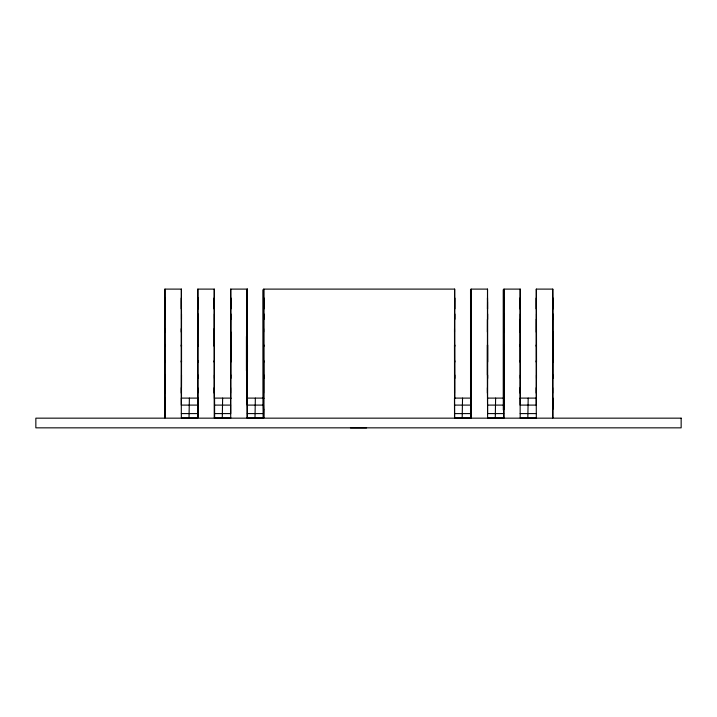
<?xml version="1.0" encoding="UTF-8"?>
<svg xmlns="http://www.w3.org/2000/svg" width="717" height="717" viewBox="0 0 717 717"><rect width="100%" height="100%" fill="white"/><g stroke="black" fill="none" stroke-linecap="round" stroke-linejoin="round"><path stroke-width="1.08" d="M164.793 346.203L164.785 328.673M165.08 360.875L165.035 405.096M181.231 346.203L181.222 328.673M181.518 360.875L181.491 398.553M197.686 328.673L197.668 362.022M197.695 346.203L197.811 289.103L214.293 289.112L214.419 346.203M197.982 378.406L197.973 360.875M214.123 328.673L214.114 362.022M214.132 346.203L214.249 289.112M214.428 378.415L214.419 360.875M230.874 378.406L230.856 332.043M246.433 336.443L246.433 370.644M247.024 346.212L247.141 289.112L247.248 308.973L247.302 297.842M247.168 328.673L247.311 378.415M247.473 378.406L247.455 360.875M263.614 346.212L263.605 328.673M263.91 378.415L263.901 360.875M454.497 328.673L454.632 417.975L470.711 417.975L470.773 408.278M454.802 378.406L454.793 360.875M470.952 346.212L470.944 328.673M471.248 378.415L471.23 360.875M487.659 378.406L487.641 313.974M503.8 328.673L503.845 405.096M504.096 378.415L504.087 360.875M520.067 346.203L520.183 289.103M520.363 378.406L520.336 332.043M536.199 346.203L536.316 289.103L536.45 319.343M536.495 378.406L536.468 332.043M552.932 378.415L552.915 332.043M164.802 332.043L164.838 301.982M165.044 387.736L165.062 375.036M181.24 332.043L181.276 301.982M181.491 387.745L181.509 375.036M197.471 413.584L181.338 413.584L181.356 417.975L197.551 417.975L197.614 398.105L181.311 398.105L181.311 413.584M197.955 398.553L197.964 375.036M214.392 398.553L214.401 375.036M230.766 417.975L214.634 417.975L214.571 398.105L230.874 398.105M230.596 332.043L230.614 319.343M230.704 417.975L230.704 398.105M230.838 398.553L230.856 375.036M247.033 332.043L247.051 319.343M247.186 332.043L247.186 313.974M247.284 398.553L247.293 375.036M247.437 398.553L247.446 375.036M263.291 398.24L263.202 289.56L263.202 417.518M263.641 319.343L263.659 301.982M263.623 332.043L263.623 313.974M263.874 398.553L263.892 375.036M454.542 319.343L454.551 301.982M454.533 417.975L454.47 398.105L470.773 398.105L470.702 409.237L470.63 405.446M454.524 332.043L454.524 313.974M454.766 398.553L454.784 375.036M470.63 398.24L470.531 289.56L470.531 417.518M470.979 319.343L470.988 301.982M470.961 332.043L470.961 313.974M471.212 398.553L471.221 375.036M487.381 332.043L487.399 319.343M487.399 387.736L487.623 417.975L503.755 417.975L503.71 413.584L487.578 413.584L487.641 375.036M503.486 398.24L503.388 289.56L503.298 409.999M503.836 319.343L503.845 301.982M503.71 413.584L503.863 398.105L487.551 398.105M503.818 332.043L503.818 313.974M504.051 405.096L504.078 375.036M520.076 332.043L520.094 319.343M520.327 398.553L520.336 375.036M536.208 332.043L536.226 319.343M536.253 398.105L536.316 417.975L520.183 417.975L520.094 387.736M536.459 398.553L536.468 375.036M552.646 332.043L552.664 319.343M552.915 375.036L552.798 417.975L552.664 387.745M164.847 308.973L164.91 289.103L181.401 289.112L181.464 308.973M165.018 398.105L164.955 417.975L164.847 398.105M181.284 308.973L181.356 289.112M197.749 308.973L197.856 297.842L197.919 308.973M197.614 409.335L197.551 417.975M197.919 398.105L197.856 409.237L197.749 398.105M197.919 409.335L197.856 417.975L197.722 387.736M214.186 308.973L214.293 297.842L214.356 308.973M230.641 308.973L230.74 297.842L230.811 308.973M247.078 308.973L247.293 289.103M263.668 308.973L263.731 289.112L454.677 289.103L454.739 308.973M263.578 409.335L263.524 417.975L247.293 417.975M263.838 409.344L263.731 417.975L263.668 398.114M454.569 308.973L454.632 289.103M471.006 308.973L471.069 289.112L487.533 289.103L487.596 308.973M471.177 408.278L471.114 417.975L471.006 398.114M471.042 405.446L471.078 409.237L471.177 398.114M487.426 308.973L487.488 297.842L487.56 301.633M503.863 308.973L503.926 289.103L520.228 289.103L520.318 319.343M503.854 409.335L503.872 405.096M504.033 409.344L504.033 398.114M520.121 308.973L520.228 297.842L520.291 308.973M536.253 308.973L536.361 297.842L536.424 308.973M552.69 308.973L552.762 297.842L552.834 301.642M552.87 398.114L552.798 409.237L552.69 398.114M247.204 387.736L247.347 417.975M164.883 301.633L164.955 297.842L164.991 301.633M164.991 405.446L164.955 409.237L164.883 405.446M181.32 301.642L181.392 297.842L181.428 301.642M247.105 301.642L247.338 297.842L247.374 301.633M263.704 301.642L263.775 297.842L263.811 301.642M454.596 301.633L454.668 297.842L454.703 301.633M487.488 289.103L487.381 375.036M503.89 301.642L503.97 297.842L504.006 301.642M504.006 405.446L503.97 409.237L503.89 405.446M552.87 308.973L552.762 289.112L552.646 375.036M189.378 398.105L189.019 417.975M222.637 398.105L222.279 417.975M255.351 398.105L254.992 417.975M462.537 398.105L462.178 417.975M495.617 398.105L495.268 417.975M528.187 398.105L527.829 417.975M536.316 289.103L552.798 289.112M247.284 398.105L263.587 398.105L263.515 409.237L263.444 405.446M536.424 398.105L520.121 398.105L520.112 405.096L536.244 405.096L536.226 387.736M197.435 405.096L181.302 405.096L181.267 387.745M214.562 405.096L230.686 405.096L230.731 413.584L214.598 413.584M454.453 405.096L470.585 405.096L470.603 398.105L470.666 417.975M487.542 405.096L503.675 405.096M263.739 409.237L263.704 405.446M247.302 413.584L263.435 413.584L263.48 417.975M454.488 413.601L470.621 413.584M520.148 413.584L536.28 413.584M350.434 427.897L366.566 427.897M503.97 289.103L504.033 308.973M503.926 417.975L503.863 398.114M471.114 289.112L471.177 308.973M263.775 289.112L263.847 308.973M247.186 297.842L247.222 301.642M247.141 417.975L247.051 387.745M230.749 289.103L230.838 319.343M214.249 417.975L214.159 387.745M197.856 289.103L197.973 346.203M164.955 289.103L165.044 319.343M263.435 413.584L263.417 398.105L263.399 405.096L247.266 405.096L247.024 360.875M247.401 308.973L247.338 289.103L230.704 289.103L230.596 375.036M552.879 301.982L552.897 319.343M504.051 301.982L504.06 319.343M487.605 301.982L487.623 319.343M471.194 301.982L471.203 319.343M470.988 405.096L470.952 360.875M454.748 301.982L454.766 319.343M263.856 301.982L263.865 319.343M263.659 405.096L263.614 360.875M247.419 301.982L247.428 319.343M230.614 387.736L230.623 405.096M181.473 301.982L181.491 319.343M165.035 301.982L165.08 346.203M164.82 387.736L164.838 405.096M552.915 313.974L552.941 362.022M552.646 393.104L552.619 345.056M536.468 313.974L536.504 362.022M536.199 360.875L536.208 393.104M520.336 313.974L520.372 362.022M520.067 360.875L520.076 393.104M504.078 313.974L504.087 346.203M503.818 393.104L503.782 345.056M487.381 393.104L487.345 345.056M471.221 313.974L471.23 346.212M470.944 378.415L470.961 393.104M454.784 313.974L454.793 346.203M454.524 393.104L454.488 345.056M263.883 313.974L263.901 346.212M263.623 393.104L263.596 345.056M247.446 313.974L247.455 346.203M247.293 313.974L247.302 346.212M247.177 360.875L247.186 375.036M247.033 393.104L246.998 345.056M230.856 313.974L230.883 362.022M230.596 393.104L230.56 345.056M214.401 313.974L214.428 328.673M214.132 360.875L214.141 393.104M197.964 313.974L197.982 328.673M197.695 360.875L197.704 393.104M181.509 313.974L181.518 346.203M181.231 360.875L181.249 393.104M164.793 360.875L164.802 393.104M536.182 345.056L536.182 362.022M520.049 345.056L520.049 362.022M504.114 345.056L504.114 362.022M487.668 345.056L487.668 362.022M471.257 345.056L471.257 362.022M470.926 345.056L470.926 362.022M454.811 345.056L454.811 362.022M263.919 345.056L263.919 362.022M247.482 345.056L247.482 362.022M247.329 345.056L247.329 362.022M247.15 345.056L247.15 362.022M214.437 345.056L214.437 362.022M198 345.056L198 362.022M181.535 345.056L181.535 362.022M181.213 345.056L181.213 362.022M165.098 345.056L165.098 362.022M164.776 345.056L164.776 362.022M247.213 301.982L247.204 319.343L247.266 301.982M471.078 297.842L471.042 301.642L471.114 297.842M681.15 418.163L35.85 418.163L35.85 427.843L681.15 427.843L681.15 418.163"/></g></svg>
